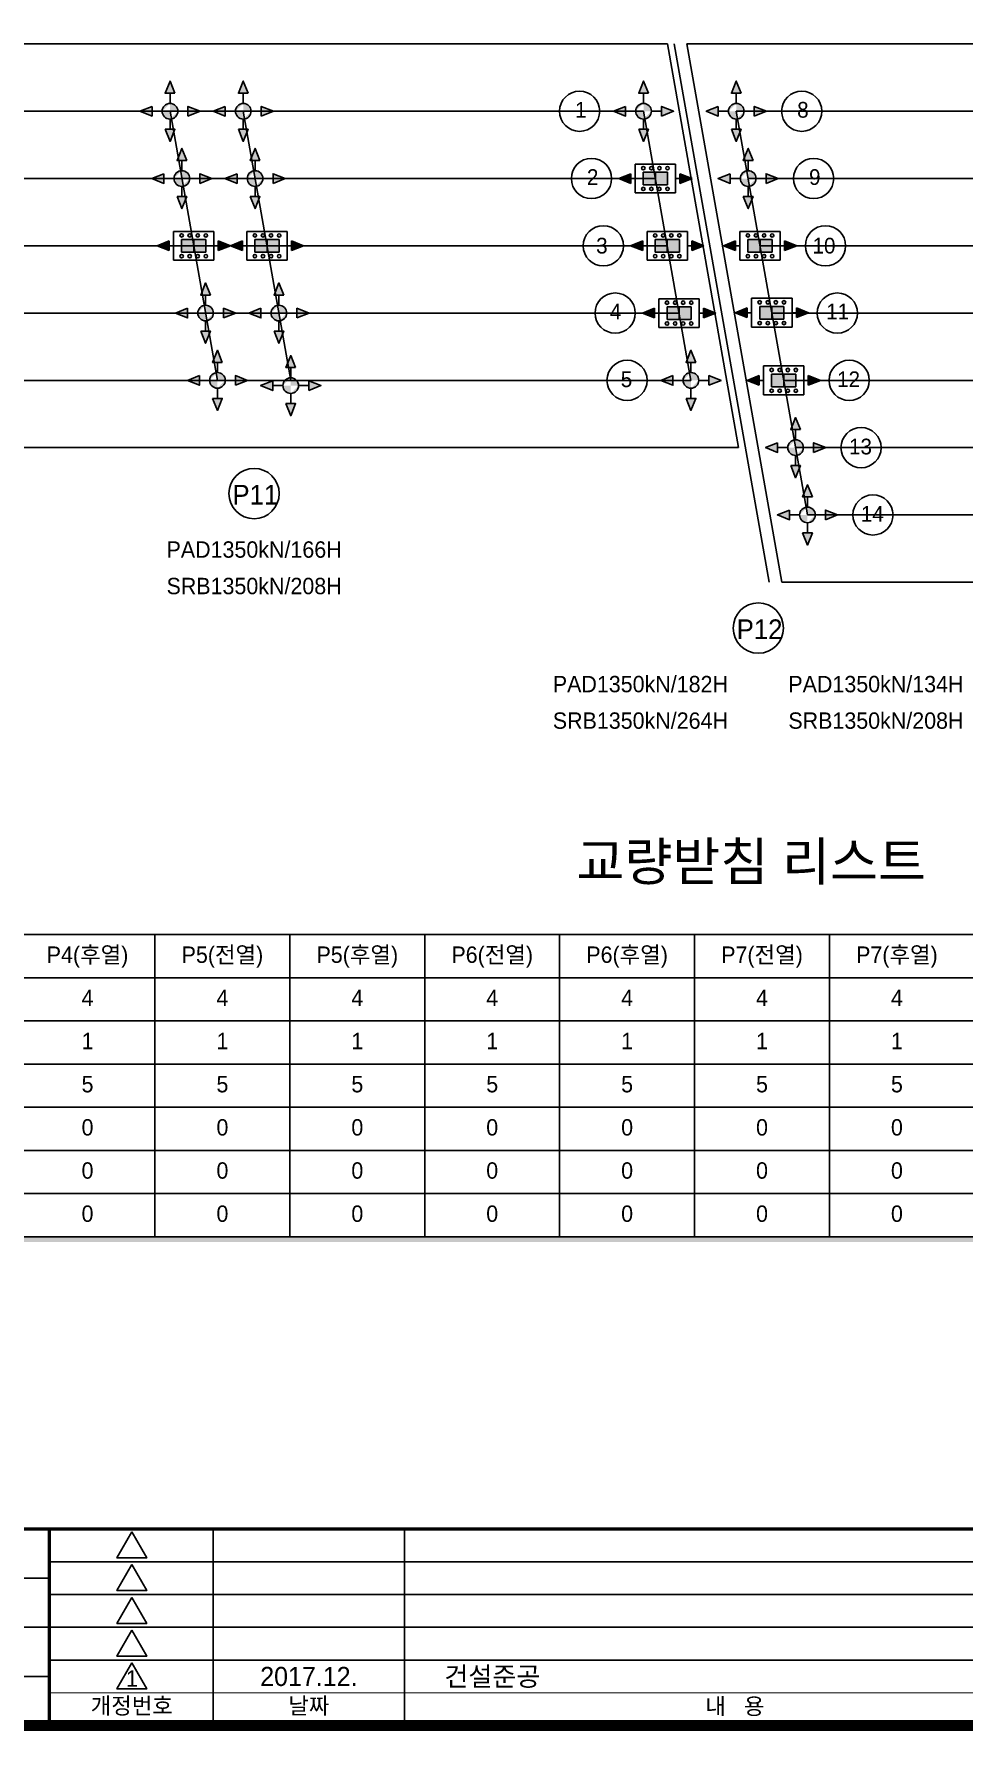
# Model space of a CAD drawing. Header units: feet. Extents: x 0 to 2523000, y 0 to 594000.
# Drawn here: x 1974160 to 2144281, y 19000 to 329765 of the extents above; entities that cross this region are included whole.
import ezdxf
from ezdxf.enums import TextEntityAlignment as Align

# ---------------------------------------------------------------- set-up
doc = ezdxf.new("R2010")
doc.units = ezdxf.units.FT
doc.header["$LTSCALE"] = 150
doc.header["$MEASUREMENT"] = 0
for name, color, linetype in [('CS-DIMS', 1, 'CONTINUOUS'), ('CS-MISC', 3, 'CONTINUOUS'), ('CS-TABL-LIN2', 1, 'CONTINUOUS'), ('CS-TEXT', 3, 'CONTINUOUS'), ('CX-BORD', 3, 'CONTINUOUS'), ('CX-BORD-LIN1', 4, 'CONTINUOUS'), ('CX-BORD-LIN2', 3, 'CONTINUOUS'), ('CX-BORD-TEX2', 7, 'CONTINUOUS'), ('CX-BORD-TEX3', 6, 'CONTINUOUS'), ('CZ-TEX1', 6, 'CONTINUOUS')]:
    doc.layers.add(name, color=color, linetype=linetype)
doc.styles.add('A_STANDARD', font='')
doc.styles.add('TB_TEXT', font='')
doc.styles.add('TB_WBTXT', font='')
doc.styles.add('TB_WMTXT', font='')
doc.styles.get('A_STANDARD').set_extended_font_data('Dotum')
doc.styles.get('TB_TEXT').set_extended_font_data('Dotum')
doc.styles.get('TB_WBTXT').set_extended_font_data('Dotum')
doc.styles.get('TB_WMTXT').set_extended_font_data('DotumChe')

# ---------------------------------------------------------------- blocks, each defined once
blk = doc.blocks.new('CXBLKA1-KHCA')
at = {"layer": 'CX-BORD-LIN1', "const_width": 2}
blk.add_lwpolyline([(796, 0), (0, 0), (0, 554), (796, 554)], close=True, dxfattribs=at)
at = {"layer": 'CX-BORD-LIN1'}
for points, const_width in [([(796, 36), (0, 36)], 0.6), ([(270, 0), (270, 36)], 0.6), ([(300, 0), (300, 36)], 0.3), ([(335, 0), (335, 36)], 0.3), ([(558, 6), (270, 6)], 0.2)]:
    blk.add_lwpolyline(points, dxfattribs=dict(at, const_width=const_width))
for points in [[(285.08, 35.47), (282.34, 30.71), (287.83, 30.71)], [(285.08, 29.47), (282.34, 24.71), (287.83, 24.71)], [(285.08, 23.47), (282.34, 18.71), (287.83, 18.71)], [(285.08, 17.47), (282.34, 12.71), (287.83, 12.71)], [(285.08, 11.47), (282.34, 6.71), (287.83, 6.71)]]:
    blk.add_lwpolyline(points, close=True, dxfattribs=at)
at = {"layer": 'CX-BORD-LIN2'}
blk.add_line((558, 30), (270, 30), dxfattribs=at)
at = {"layer": 'CX-BORD-LIN2', "const_width": 0.3}
for points in [[(270, 27), (130, 27)], [(270, 18), (130, 18)], [(270, 9), (130, 9)]]:
    blk.add_lwpolyline(points, dxfattribs=at)
at = {"layer": 'CX-BORD-LIN2'}
for points in [[(558, 24), (270, 24)], [(558, 18), (270, 18)], [(558, 12), (270, 12)]]:
    blk.add_lwpolyline(points, dxfattribs=at)
at = {"layer": 'CX-BORD-LIN1', "style": 'TB_TEXT'}
for tag, height, p in [('TR_RDAT5', 3.5, (317.5, 33)), ('TR_DGN5', 3.5, (451.12, 33)), ('TR_CHK5', 3.5, (491.12, 33)), ('TR_APP5', 3.5, (531.12, 33)), ('TR_RNUM5', 3, (285.11, 32.64)), ('TR_RNUM4', 3, (285.11, 26.64)), ('TR_RDAT4', 3.5, (317.5, 27)), ('TR_DGN4', 3.5, (451.12, 27)), ('TR_CHK4', 3.5, (491.12, 27)), ('TR_APP4', 3.5, (531.12, 27)), ('TR_RNUM3', 3, (285.11, 20.64)), ('TR_RDAT3', 3.5, (317.5, 21)), ('TR_DGN3', 3.5, (451.12, 21)), ('TR_CHK3', 3.5, (491.12, 21)), ('TR_APP3', 3.5, (531.12, 21)), ('TR_RNUM2', 3, (285.11, 14.64)), ('TR_RDAT2', 3.5, (317.5, 15)), ('TR_DGN2', 3.5, (451.12, 15)), ('TR_CHK2', 3.5, (491.12, 15)), ('TR_APP2', 3.5, (531.12, 15)), ('TR_RNUM1', 3, (285.11, 8.64)), ('TR_RDAT1', 3.5, (317.5, 9)), ('TR_DGN1', 3.5, (451.12, 9)), ('TR_CHK1', 3.5, (491.12, 9)), ('TR_APP1', 3.5, (531.12, 9))]:
    blk.add_attdef(tag, text='', height=height, dxfattribs=at).set_placement(p, align=Align.MIDDLE_CENTER)
for tag, p in [('TR_RCON5', (342.3, 33)), ('TR_RCON4', (342.3, 27)), ('TR_RCON3', (342.3, 21)), ('TR_RCON2', (342.3, 15)), ('TR_RCON1', (342.3, 9))]:
    blk.add_attdef(tag, text='', height=3.5, dxfattribs=at).set_placement(p, align=Align.MIDDLE_LEFT)
at = {"layer": 'CX-BORD-LIN2', "style": 'TB_TEXT'}
blk.add_attdef('TD_VERSION', text='', height=3, rotation=90, dxfattribs=at).set_placement((800.5, 48.01), align=Align.MIDDLE_CENTER)
at = {"layer": 'CX-BORD-TEX2', "style": 'TB_WMTXT'}
for tag, height, p in [('TB_CNAME', 5, (15.34, 531.83)), ('TB_CSCOP', 4, (16.63, 523.83))]:
    blk.add_attdef(tag, text='', height=height, dxfattribs=at).set_placement(p, align=Align.BOTTOM_LEFT)
at = {"layer": 'CX-BORD-TEX2', "style": 'TB_WBTXT'}
for tag, height, p in [('TB_MTITIL', 10, (398, 533.33)), ('TB_STITL', 7, (398, 518.33))]:
    blk.add_attdef(tag, text='', height=height, dxfattribs=at).set_placement(p, align=Align.MIDDLE_CENTER)
at = {"layer": 'CX-BORD-TEX3', "style": 'TB_TEXT'}
for s, p in [('개정번호', (285.08, 3.66)), ('날짜', (317.5, 3.66)), ('내   용', (395.5, 3.58))]:
    blk.add_text(s, height=3, dxfattribs=at).set_placement(p, align=Align.MIDDLE)
for tag, height, p in [('TD_LNDST', 4.5, (215, 31.5)), ('TD_DSECT', 4.5, (605.5, 31.5)), ('TD_DDIST', 4.5, (654.5, 31.5)), ('TD_DNAME_TOP', 4.5, (755, 27.96)), ('TD_DCOMP', 4.5, (215, 22.59)), ('TD_CSECT', 4.5, (605.5, 22.5)), ('TD_CDIST', 4.5, (654.5, 22.5)), ('TD_DNAME_MAIN', 4.5, (755, 21.47)), ('TD_CCOMP', 4.5, (215, 13.59)), ('TD_HSCAL', 4.5, (620.88, 13.75)), ('TD_VSCAL', 4.5, (656.86, 13.75)), ('TD_DNAME_BOT', 3, (755, 15.25)), ('TD_CNAME', 5, (65, 7.6)), ('TD_FIELD', 4.5, (180, 5.13)), ('TD_CSTEP', 4.5, (250.74, 5.13)), ('TD_DWGCODE', 4.5, (637, 4.79)), ('TD_DWGNO', 4.5, (755, 5))]:
    blk.add_attdef(tag, text='', height=height, dxfattribs=at).set_placement(p, align=Align.MIDDLE_CENTER)

msp = doc.modelspace()

# ---------------------------------------------------------------- hatches: boundary and pattern name
at = {"layer": 'CS-DIMS'}
for points in [[(2083460, 304179), (2081239, 303290), (2083460, 302402), (2083460, 303290)], [(2092436, 304179), (2094658, 303290), (2092436, 302402), (2092436, 303290)], [(1998929, 291859), (1996707, 290970), (1998929, 290082), (1998929, 290970)], [(2007905, 291859), (2010126, 290970), (2007905, 290082), (2007905, 290970)], [(2012348, 291859), (2010126, 290970), (2012348, 290082), (2012348, 290970)], [(2021324, 291859), (2023545, 290970), (2021324, 290082), (2021324, 290970)], [(2085633, 291859), (2083411, 290970), (2085633, 290082), (2085633, 290970)], [(2094609, 291859), (2096830, 290970), (2094609, 290082), (2094609, 290970)], [(2102621, 291859), (2100399, 290970), (2102621, 290082), (2102621, 290970)], [(2111597, 291859), (2113818, 290970), (2111597, 290082), (2111597, 290970)], [(2087805, 279539), (2085584, 278650), (2087805, 277762), (2087805, 278650)], [(2096781, 279539), (2099003, 278650), (2096781, 277762), (2096781, 278650)], [(2104780, 279611), (2102559, 278722), (2104780, 277834), (2104780, 278722)], [(2113756, 279611), (2115978, 278722), (2113756, 277834), (2113756, 278722)], [(2106965, 267219), (2104744, 266330), (2106965, 265442), (2106965, 266330)], [(2115941, 267219), (2118163, 266330), (2115941, 265442), (2115941, 266330)]]:
    msp.add_hatch(color=0, dxfattribs=at).paths.add_polyline_path(points)
at = {"layer": 'CS-MISC'}
h = msp.add_hatch(color=7, dxfattribs=at)
edge = h.paths.add_edge_path(flags=17)
edge.add_arc((1999072, 315610), 1435, 0, 360)
h.paths.add_polyline_path([(1998183, 312316), (1999961, 312316), (1999072, 310095)])
h.paths.add_polyline_path([(2002366, 314722), (2002366, 316499), (2004588, 315610)])
h.paths.add_polyline_path([(1995778, 316499), (1995778, 314722), (1993556, 315610)])
h.paths.add_polyline_path([(1999961, 318905), (1998183, 318905), (1999072, 321126)])
edge = h.paths.add_edge_path()
edge.add_line((2000507, 315610), (2002366, 315610))
edge.add_line((1995778, 315610), (1997637, 315610))
edge.add_line((1999072, 317045), (1999072, 318905))
edge.add_line((1999072, 312316), (1999072, 314176))
h = msp.add_hatch(color=7, dxfattribs=at)
edge = h.paths.add_edge_path(flags=17)
edge.add_arc((2012491, 315610), 1435, 0, 360)
h.paths.add_polyline_path([(2011602, 312316), (2013380, 312316), (2012491, 310095)])
h.paths.add_polyline_path([(2015785, 314722), (2015785, 316499), (2018007, 315610)])
h.paths.add_polyline_path([(2009197, 316499), (2009197, 314722), (2006975, 315610)])
h.paths.add_polyline_path([(2013380, 318905), (2011602, 318905), (2012491, 321126)])
edge = h.paths.add_edge_path()
edge.add_line((2013926, 315610), (2015785, 315610))
edge.add_line((2009197, 315610), (2011056, 315610))
edge.add_line((2012491, 317045), (2012491, 318905))
edge.add_line((2012491, 312316), (2012491, 314176))
h = msp.add_hatch(color=7, dxfattribs=at)
edge = h.paths.add_edge_path(flags=17)
edge.add_arc((2085776, 315610), 1435, 0, 360)
h.paths.add_polyline_path([(2084887, 312316), (2086665, 312316), (2085776, 310095)])
h.paths.add_polyline_path([(2089070, 314722), (2089070, 316499), (2091292, 315610)])
h.paths.add_polyline_path([(2082482, 316499), (2082482, 314722), (2080260, 315610)])
h.paths.add_polyline_path([(2086665, 318905), (2084887, 318905), (2085776, 321126)])
edge = h.paths.add_edge_path()
edge.add_line((2087211, 315610), (2089070, 315610))
edge.add_line((2082482, 315610), (2084341, 315610))
edge.add_line((2085776, 317045), (2085776, 318905))
edge.add_line((2085776, 312316), (2085776, 314176))
h = msp.add_hatch(color=7, dxfattribs=at)
edge = h.paths.add_edge_path(flags=17)
edge.add_arc((2102764, 315610), 1435, 0, 360)
h.paths.add_polyline_path([(2101875, 312316), (2103652, 312316), (2102764, 310095)])
h.paths.add_polyline_path([(2106058, 314722), (2106058, 316499), (2108279, 315610)])
h.paths.add_polyline_path([(2099470, 316499), (2099470, 314722), (2097248, 315610)])
h.paths.add_polyline_path([(2103652, 318905), (2101875, 318905), (2102764, 321126)])
edge = h.paths.add_edge_path()
edge.add_line((2104199, 315610), (2106058, 315610))
edge.add_line((2099470, 315610), (2101329, 315610))
edge.add_line((2102764, 317045), (2102764, 318905))
edge.add_line((2102764, 312316), (2102764, 314176))
h = msp.add_hatch(color=7, dxfattribs=at)
edge = h.paths.add_edge_path(flags=17)
edge.add_arc((2001244, 303290), 1435, 0, 360)
h.paths.add_polyline_path([(2000356, 299996), (2002133, 299996), (2001244, 297775)])
h.paths.add_polyline_path([(2004538, 302402), (2004538, 304179), (2006760, 303290)])
h.paths.add_polyline_path([(1997950, 304179), (1997950, 302402), (1995729, 303290)])
h.paths.add_polyline_path([(2002133, 306585), (2000356, 306585), (2001244, 308806)])
edge = h.paths.add_edge_path()
edge.add_line((2002679, 303290), (2004538, 303290))
edge.add_line((1997950, 303290), (1999810, 303290))
edge.add_line((2001244, 304725), (2001244, 306585))
edge.add_line((2001244, 299996), (2001244, 301856))
h = msp.add_hatch(color=7, dxfattribs=at)
edge = h.paths.add_edge_path(flags=17)
edge.add_arc((2014655, 303290), 1435, 0, 360)
h.paths.add_polyline_path([(2013766, 299996), (2015543, 299996), (2014655, 297775)])
h.paths.add_polyline_path([(2017949, 302402), (2017949, 304179), (2020170, 303290)])
h.paths.add_polyline_path([(2011361, 304179), (2011361, 302402), (2009139, 303290)])
h.paths.add_polyline_path([(2015543, 306585), (2013766, 306585), (2014655, 308806)])
edge = h.paths.add_edge_path()
edge.add_line((2016089, 303290), (2017949, 303290))
edge.add_line((2011361, 303290), (2013220, 303290))
edge.add_line((2014655, 304725), (2014655, 306585))
edge.add_line((2014655, 299996), (2014655, 301856))
h = msp.add_hatch(color=7, dxfattribs=at)
edge = h.paths.add_edge_path(flags=17)
edge.add_arc((2104936, 303290), 1435, 0, 360)
h.paths.add_polyline_path([(2104048, 299996), (2105825, 299996), (2104936, 297775)])
h.paths.add_polyline_path([(2108230, 302402), (2108230, 304179), (2110452, 303290)])
h.paths.add_polyline_path([(2101642, 304179), (2101642, 302402), (2099421, 303290)])
h.paths.add_polyline_path([(2105825, 306585), (2104048, 306585), (2104936, 308806)])
edge = h.paths.add_edge_path()
edge.add_line((2106371, 303290), (2108230, 303290))
edge.add_line((2101642, 303290), (2103501, 303290))
edge.add_line((2104936, 304725), (2104936, 306585))
edge.add_line((2104936, 299996), (2104936, 301856))
h = msp.add_hatch(color=7, dxfattribs=at)
h.paths.add_polyline_path([(2086048, 305191, 1), (2085414, 305191, 1)])
h.paths.add_polyline_path([(2087526, 305191, 1), (2086892, 305191, 1)])
h.paths.add_polyline_path([(2089004, 305191, 1), (2088371, 305191, 1)])
h.paths.add_polyline_path([(2089849, 305191, 1), (2090483, 305191, 1)])
h.paths.add_polyline_path([(2086048, 301390, 1), (2085414, 301390, 1)])
h.paths.add_polyline_path([(2087526, 301390, 1), (2086892, 301390, 1)])
h.paths.add_polyline_path([(2089004, 301390, 1), (2088371, 301390, 1)])
h.paths.add_polyline_path([(2090483, 301390, 1), (2089849, 301390, 1)])
h.paths.add_polyline_path([(2090166, 302129), (2090166, 304452), (2085731, 304452), (2085731, 302129)])
h = msp.add_hatch(color=7, dxfattribs=at)
h.paths.add_polyline_path([(2001516, 292871, 1), (2000882, 292871, 1)])
h.paths.add_polyline_path([(2002994, 292871, 1), (2002361, 292871, 1)])
h.paths.add_polyline_path([(2004473, 292871, 1), (2003839, 292871, 1)])
h.paths.add_polyline_path([(2005317, 292871, 1), (2005951, 292871, 1)])
h.paths.add_polyline_path([(2001516, 289070, 1), (2000882, 289070, 1)])
h.paths.add_polyline_path([(2002994, 289070, 1), (2002361, 289070, 1)])
h.paths.add_polyline_path([(2004473, 289070, 1), (2003839, 289070, 1)])
h.paths.add_polyline_path([(2005951, 289070, 1), (2005317, 289070, 1)])
h.paths.add_polyline_path([(2005634, 289809), (2005634, 292132), (2001199, 292132), (2001199, 289809)])
h = msp.add_hatch(color=7, dxfattribs=at)
h.paths.add_polyline_path([(2014935, 292871, 1), (2014301, 292871, 1)])
h.paths.add_polyline_path([(2016413, 292871, 1), (2015780, 292871, 1)])
h.paths.add_polyline_path([(2017892, 292871, 1), (2017258, 292871, 1)])
h.paths.add_polyline_path([(2018736, 292871, 1), (2019370, 292871, 1)])
h.paths.add_polyline_path([(2014935, 289070, 1), (2014301, 289070, 1)])
h.paths.add_polyline_path([(2016413, 289070, 1), (2015780, 289070, 1)])
h.paths.add_polyline_path([(2017892, 289070, 1), (2017258, 289070, 1)])
h.paths.add_polyline_path([(2019370, 289070, 1), (2018736, 289070, 1)])
h.paths.add_polyline_path([(2019053, 289809), (2019053, 292132), (2014618, 292132), (2014618, 289809)])
h = msp.add_hatch(color=7, dxfattribs=at)
h.paths.add_polyline_path([(2088220, 292871, 1), (2087586, 292871, 1)])
h.paths.add_polyline_path([(2089698, 292871, 1), (2089065, 292871, 1)])
h.paths.add_polyline_path([(2091177, 292871, 1), (2090543, 292871, 1)])
h.paths.add_polyline_path([(2092021, 292871, 1), (2092655, 292871, 1)])
h.paths.add_polyline_path([(2088220, 289070, 1), (2087586, 289070, 1)])
h.paths.add_polyline_path([(2089698, 289070, 1), (2089065, 289070, 1)])
h.paths.add_polyline_path([(2091177, 289070, 1), (2090543, 289070, 1)])
h.paths.add_polyline_path([(2092655, 289070, 1), (2092021, 289070, 1)])
h.paths.add_polyline_path([(2092338, 289809), (2092338, 292132), (2087903, 292132), (2087903, 289809)])
h = msp.add_hatch(color=7, dxfattribs=at)
h.paths.add_polyline_path([(2105208, 292871, 1), (2104574, 292871, 1)])
h.paths.add_polyline_path([(2106686, 292871, 1), (2106053, 292871, 1)])
h.paths.add_polyline_path([(2108165, 292871, 1), (2107531, 292871, 1)])
h.paths.add_polyline_path([(2109009, 292871, 1), (2109643, 292871, 1)])
h.paths.add_polyline_path([(2105208, 289070, 1), (2104574, 289070, 1)])
h.paths.add_polyline_path([(2106686, 289070, 1), (2106053, 289070, 1)])
h.paths.add_polyline_path([(2108165, 289070, 1), (2107531, 289070, 1)])
h.paths.add_polyline_path([(2109643, 289070, 1), (2109009, 289070, 1)])
h.paths.add_polyline_path([(2109326, 289809), (2109326, 292132), (2104891, 292132), (2104891, 289809)])
h = msp.add_hatch(color=7, dxfattribs=at)
edge = h.paths.add_edge_path(flags=17)
edge.add_arc((2005589, 278650), 1435, 0, 360)
h.paths.add_polyline_path([(2004700, 275356), (2006478, 275356), (2005589, 273135)])
h.paths.add_polyline_path([(2008883, 277762), (2008883, 279539), (2011105, 278650)])
h.paths.add_polyline_path([(2002295, 279539), (2002295, 277762), (2000073, 278650)])
h.paths.add_polyline_path([(2006478, 281945), (2004700, 281945), (2005589, 284166)])
edge = h.paths.add_edge_path()
edge.add_line((2007024, 278650), (2008883, 278650))
edge.add_line((2002295, 278650), (2004154, 278650))
edge.add_line((2005589, 280085), (2005589, 281945))
edge.add_line((2005589, 275356), (2005589, 277216))
h = msp.add_hatch(color=7, dxfattribs=at)
edge = h.paths.add_edge_path(flags=17)
edge.add_arc((2019008, 278650), 1435, 0, 360)
h.paths.add_polyline_path([(2018119, 275356), (2019897, 275356), (2019008, 273135)])
h.paths.add_polyline_path([(2022302, 277762), (2022302, 279539), (2024524, 278650)])
h.paths.add_polyline_path([(2015714, 279539), (2015714, 277762), (2013492, 278650)])
h.paths.add_polyline_path([(2019897, 281945), (2018119, 281945), (2019008, 284166)])
edge = h.paths.add_edge_path()
edge.add_line((2020443, 278650), (2022302, 278650))
edge.add_line((2015714, 278650), (2017573, 278650))
edge.add_line((2019008, 280085), (2019008, 281945))
edge.add_line((2019008, 275356), (2019008, 277216))
h = msp.add_hatch(color=7, dxfattribs=at)
h.paths.add_polyline_path([(2090392, 280551, 1), (2089759, 280551, 1)])
h.paths.add_polyline_path([(2091871, 280551, 1), (2091237, 280551, 1)])
h.paths.add_polyline_path([(2093349, 280551, 1), (2092715, 280551, 1)])
h.paths.add_polyline_path([(2094194, 280551, 1), (2094827, 280551, 1)])
h.paths.add_polyline_path([(2090392, 276750, 1), (2089759, 276750, 1)])
h.paths.add_polyline_path([(2091871, 276750, 1), (2091237, 276750, 1)])
h.paths.add_polyline_path([(2093349, 276750, 1), (2092715, 276750, 1)])
h.paths.add_polyline_path([(2094827, 276750, 1), (2094194, 276750, 1)])
h.paths.add_polyline_path([(2094511, 277489), (2094511, 279812), (2090075, 279812), (2090075, 277489)])
h = msp.add_hatch(color=7, dxfattribs=at)
h.paths.add_polyline_path([(2107367, 280623, 1), (2106734, 280623, 1)])
h.paths.add_polyline_path([(2108846, 280623, 1), (2108212, 280623, 1)])
h.paths.add_polyline_path([(2110324, 280623, 1), (2109691, 280623, 1)])
h.paths.add_polyline_path([(2111169, 280623, 1), (2111803, 280623, 1)])
h.paths.add_polyline_path([(2107367, 276822, 1), (2106734, 276822, 1)])
h.paths.add_polyline_path([(2108846, 276822, 1), (2108212, 276822, 1)])
h.paths.add_polyline_path([(2110324, 276822, 1), (2109691, 276822, 1)])
h.paths.add_polyline_path([(2111803, 276822, 1), (2111169, 276822, 1)])
h.paths.add_polyline_path([(2111486, 277561), (2111486, 279884), (2107051, 279884), (2107051, 277561)])
h = msp.add_hatch(color=7, dxfattribs=at)
edge = h.paths.add_edge_path(flags=17)
edge.add_arc((2007761, 266330), 1435, 0, 360)
h.paths.add_polyline_path([(2006873, 263036), (2008650, 263036), (2007761, 260815)])
h.paths.add_polyline_path([(2011056, 265442), (2011056, 267219), (2013277, 266330)])
h.paths.add_polyline_path([(2004467, 267219), (2004467, 265442), (2002246, 266330)])
h.paths.add_polyline_path([(2008650, 269625), (2006873, 269625), (2007761, 271846)])
edge = h.paths.add_edge_path()
edge.add_line((2009196, 266330), (2011056, 266330))
edge.add_line((2004467, 266330), (2006327, 266330))
edge.add_line((2007761, 267765), (2007761, 269625))
edge.add_line((2007761, 263036), (2007761, 264896))
h = msp.add_hatch(color=7, dxfattribs=at)
edge = h.paths.add_edge_path(flags=17)
edge.add_arc((2021180, 265362), 1435, 0, 360)
h.paths.add_polyline_path([(2020292, 262068), (2022069, 262068), (2021180, 259846)])
h.paths.add_polyline_path([(2024474, 264473), (2024474, 266251), (2026696, 265362)])
h.paths.add_polyline_path([(2017886, 266251), (2017886, 264473), (2015665, 265362)])
h.paths.add_polyline_path([(2022069, 268656), (2020292, 268656), (2021180, 270878)])
edge = h.paths.add_edge_path()
edge.add_line((2022615, 265362), (2024474, 265362))
edge.add_line((2017886, 265362), (2019746, 265362))
edge.add_line((2021180, 266797), (2021180, 268656))
edge.add_line((2021180, 262068), (2021180, 263927))
h = msp.add_hatch(color=7, dxfattribs=at)
edge = h.paths.add_edge_path(flags=17)
edge.add_arc((2094465, 266330), 1435, 0, 360)
h.paths.add_polyline_path([(2093577, 263036), (2095354, 263036), (2094465, 260815)])
h.paths.add_polyline_path([(2097760, 265442), (2097760, 267219), (2099981, 266330)])
h.paths.add_polyline_path([(2091171, 267219), (2091171, 265442), (2088950, 266330)])
h.paths.add_polyline_path([(2095354, 269625), (2093577, 269625), (2094465, 271846)])
edge = h.paths.add_edge_path()
edge.add_line((2095900, 266330), (2097760, 266330))
edge.add_line((2091171, 266330), (2093031, 266330))
edge.add_line((2094465, 267765), (2094465, 269625))
edge.add_line((2094465, 263036), (2094465, 264896))
h = msp.add_hatch(color=7, dxfattribs=at)
h.paths.add_polyline_path([(2109552, 268231, 1), (2108919, 268231, 1)])
h.paths.add_polyline_path([(2111031, 268231, 1), (2110397, 268231, 1)])
h.paths.add_polyline_path([(2112509, 268231, 1), (2111876, 268231, 1)])
h.paths.add_polyline_path([(2113354, 268231, 1), (2113988, 268231, 1)])
h.paths.add_polyline_path([(2109552, 264430, 1), (2108919, 264430, 1)])
h.paths.add_polyline_path([(2111031, 264430, 1), (2110397, 264430, 1)])
h.paths.add_polyline_path([(2112509, 264430, 1), (2111876, 264430, 1)])
h.paths.add_polyline_path([(2113988, 264430, 1), (2113354, 264430, 1)])
h.paths.add_polyline_path([(2113671, 265169), (2113671, 267492), (2109236, 267492), (2109236, 265169)])
h = msp.add_hatch(color=7, dxfattribs=at)
edge = h.paths.add_edge_path(flags=17)
edge.add_arc((2113626, 254010), 1435, 0, 360)
h.paths.add_polyline_path([(2112737, 250716), (2114514, 250716), (2113626, 248495)])
h.paths.add_polyline_path([(2116920, 253122), (2116920, 254899), (2119141, 254010)])
h.paths.add_polyline_path([(2110331, 254899), (2110331, 253122), (2108110, 254010)])
h.paths.add_polyline_path([(2114514, 257305), (2112737, 257305), (2113626, 259526)])
edge = h.paths.add_edge_path()
edge.add_line((2115060, 254010), (2116920, 254010))
edge.add_line((2110331, 254010), (2112191, 254010))
edge.add_line((2113626, 255445), (2113626, 257305))
edge.add_line((2113626, 250716), (2113626, 252576))
h = msp.add_hatch(color=7, dxfattribs=at)
edge = h.paths.add_edge_path(flags=17)
edge.add_arc((2115798, 241690), 1435, 0, 360)
h.paths.add_polyline_path([(2114909, 238396), (2116687, 238396), (2115798, 236175)])
h.paths.add_polyline_path([(2119092, 240802), (2119092, 242579), (2121314, 241690)])
h.paths.add_polyline_path([(2112504, 242579), (2112504, 240802), (2110282, 241690)])
h.paths.add_polyline_path([(2116687, 244985), (2114909, 244985), (2115798, 247206)])
edge = h.paths.add_edge_path()
edge.add_line((2117233, 241690), (2119092, 241690))
edge.add_line((2112504, 241690), (2114363, 241690))
edge.add_line((2115798, 243125), (2115798, 244985))
edge.add_line((2115798, 238396), (2115798, 240256))

# ---------------------------------------------------------------- linework, layer by layer
at = {"layer": 'CS-DIMS', "color": 1}
msp.add_line((2091380, 327930), (2108758, 229370), dxfattribs=at)
at = {"layer": 'CS-DIMS', "ltscale": 0.5}
for p, q in [((1746379, 315610), (2085776, 315610)), ((1999072, 315610), (2007761, 266330)), ((2012491, 315610), (2021180, 266330)), ((2085776, 315610), (2094465, 266330)), ((2102764, 315610), (2266754, 315610)), ((2102764, 315610), (2115798, 241690)), ((1748551, 303290), (2087948, 303290)), ((2104936, 303290), (2268926, 303290)), ((1750724, 290970), (2090121, 290970)), ((2107109, 290970), (2271099, 290970)), ((1752896, 278650), (2092293, 278650)), ((2109281, 278650), (2273271, 278650)), ((1755068, 266330), (2094465, 266330)), ((2111453, 266330), (2275444, 266330)), ((2113626, 254010), (2277616, 254010)), ((2115798, 241690), (2279787, 241690))]:
    msp.add_line(p, q, dxfattribs=at)
at = {"layer": 'CS-DIMS', "color": 0}
for p, q in [((2083460, 304179), (2081239, 303290)), ((2081239, 303290), (2083460, 302402)), ((2083460, 303290), (2083460, 304179)), ((2083460, 303290), (2084252, 303290)), ((2083460, 302402), (2083460, 303290)), ((2091644, 303290), (2092436, 303290)), ((2092436, 303290), (2092436, 304179)), ((2092436, 304179), (2094658, 303290)), ((2094658, 303290), (2092436, 302402)), ((2092436, 302402), (2092436, 303290)), ((1998929, 291859), (1996707, 290970)), ((1996707, 290970), (1998929, 290082)), ((1998929, 290970), (1998929, 291859)), ((1998929, 290970), (1999721, 290970)), ((1998929, 290082), (1998929, 290970)), ((2007113, 290970), (2007905, 290970)), ((2007905, 290970), (2007905, 291859)), ((2007905, 291859), (2010126, 290970)), ((2010126, 290970), (2007905, 290082)), ((2007905, 290082), (2007905, 290970)), ((2012348, 291859), (2010126, 290970)), ((2010126, 290970), (2012348, 290082)), ((2012348, 290970), (2012348, 291859)), ((2012348, 290970), (2013140, 290970)), ((2012348, 290082), (2012348, 290970)), ((2020532, 290970), (2021324, 290970)), ((2021324, 290970), (2021324, 291859)), ((2021324, 291859), (2023545, 290970)), ((2023545, 290970), (2021324, 290082)), ((2021324, 290082), (2021324, 290970)), ((2085633, 291859), (2083411, 290970)), ((2083411, 290970), (2085633, 290082)), ((2085633, 290970), (2085633, 291859)), ((2085633, 290970), (2086425, 290970)), ((2085633, 290082), (2085633, 290970)), ((2093817, 290970), (2094609, 290970)), ((2094609, 290970), (2094609, 291859)), ((2094609, 291859), (2096830, 290970)), ((2096830, 290970), (2094609, 290082)), ((2094609, 290082), (2094609, 290970)), ((2102621, 291859), (2100399, 290970)), ((2100399, 290970), (2102621, 290082)), ((2102621, 290970), (2102621, 291859)), ((2102621, 290970), (2103413, 290970)), ((2102621, 290082), (2102621, 290970)), ((2110805, 290970), (2111597, 290970)), ((2111597, 290970), (2111597, 291859)), ((2111597, 291859), (2113818, 290970)), ((2113818, 290970), (2111597, 290082)), ((2111597, 290082), (2111597, 290970)), ((2087805, 279539), (2085584, 278650)), ((2085584, 278650), (2087805, 277762)), ((2087805, 278650), (2087805, 279539)), ((2087805, 278650), (2088597, 278650)), ((2087805, 277762), (2087805, 278650)), ((2095989, 278650), (2096781, 278650)), ((2096781, 278650), (2096781, 279539)), ((2096781, 279539), (2099003, 278650)), ((2099003, 278650), (2096781, 277762)), ((2096781, 277762), (2096781, 278650)), ((2104780, 279611), (2102559, 278722)), ((2102559, 278722), (2104780, 277834)), ((2104780, 278722), (2104780, 279611)), ((2104780, 278722), (2105572, 278722)), ((2104780, 277834), (2104780, 278722)), ((2112964, 278722), (2113756, 278722)), ((2113756, 278722), (2113756, 279611)), ((2113756, 279611), (2115978, 278722)), ((2115978, 278722), (2113756, 277834)), ((2113756, 277834), (2113756, 278722)), ((2106965, 267219), (2104744, 266330)), ((2104744, 266330), (2106965, 265442)), ((2106965, 266330), (2106965, 267219)), ((2106965, 266330), (2107757, 266330)), ((2106965, 265442), (2106965, 266330)), ((2115149, 266330), (2115941, 266330)), ((2115941, 266330), (2115941, 267219)), ((2115941, 267219), (2118163, 266330)), ((2118163, 266330), (2115941, 265442)), ((2115941, 265442), (2115941, 266330))]:
    msp.add_line(p, q, dxfattribs=at)
at = {"layer": 'CS-DIMS', "color": 7}
for centre in [(2074072, 315610), (2114744, 315610), (2076244, 303290), (2116916, 303290), (2078416, 290970), (2119089, 290970), (2080589, 278650), (2121261, 278650), (2082761, 266330), (2123433, 266330), (2125606, 254010), (2127778, 241690)]:
    msp.add_circle(centre, 3685, dxfattribs=at)
at = {"layer": 'CS-MISC', "color": 7}
for p, q in [((1735325, 327930), (2090141, 327930)), ((2090141, 327930), (2103175, 254010)), ((2093714, 327930), (2271843, 327930)), ((2093714, 327930), (2111093, 229370)), ((2084252, 305930), (2091644, 305930)), ((2084252, 300650), (2084252, 305930)), ((2091644, 305930), (2091644, 300650)), ((2085731, 304452), (2090166, 304452)), ((2085731, 302129), (2085731, 304452)), ((2090166, 302129), (2085731, 302129)), ((2087948, 304452), (2087948, 302129)), ((2090166, 304452), (2090166, 302129)), ((2091644, 300650), (2084252, 300650)), ((1999721, 293610), (2007113, 293610)), ((1999721, 288330), (1999721, 293610)), ((2001199, 292132), (2005634, 292132)), ((2001199, 289809), (2001199, 292132)), ((2003417, 292132), (2003417, 289809)), ((2005634, 292132), (2005634, 289809)), ((2007113, 293610), (2007113, 288330)), ((2013140, 293610), (2020532, 293610)), ((2013140, 288330), (2013140, 293610)), ((2014618, 292132), (2019053, 292132)), ((2014618, 289809), (2014618, 292132)), ((2016836, 292132), (2016836, 289809)), ((2019053, 292132), (2019053, 289809)), ((2020532, 293610), (2020532, 288330)), ((2086425, 293610), (2093817, 293610)), ((2086425, 288330), (2086425, 293610)), ((2087903, 292132), (2092338, 292132)), ((2087903, 289809), (2087903, 292132)), ((2090121, 292132), (2090121, 289809)), ((2092338, 292132), (2092338, 289809)), ((2093817, 293610), (2093817, 288330)), ((2103413, 293610), (2110805, 293610)), ((2103413, 288330), (2103413, 293610)), ((2104891, 292132), (2109326, 292132)), ((2104891, 289809), (2104891, 292132)), ((2107109, 292132), (2107109, 289809)), ((2109326, 292132), (2109326, 289809)), ((2110805, 293610), (2110805, 288330)), ((2005634, 289809), (2001199, 289809)), ((2019053, 289809), (2014618, 289809)), ((2092338, 289809), (2087903, 289809)), ((2109326, 289809), (2104891, 289809)), ((2007113, 288330), (1999721, 288330)), ((2020532, 288330), (2013140, 288330)), ((2093817, 288330), (2086425, 288330)), ((2110805, 288330), (2103413, 288330)), ((2088597, 281290), (2095989, 281290)), ((2088597, 276010), (2088597, 281290)), ((2090075, 279812), (2094511, 279812)), ((2090075, 277489), (2090075, 279812)), ((2092293, 279812), (2092293, 277489)), ((2094511, 279812), (2094511, 277489)), ((2095989, 281290), (2095989, 276010)), ((2105572, 281362), (2112964, 281362)), ((2105572, 276082), (2105572, 281362)), ((2107051, 279884), (2111486, 279884)), ((2107051, 277561), (2107051, 279884)), ((2109268, 279884), (2109268, 277561)), ((2111486, 279884), (2111486, 277561)), ((2112964, 281362), (2112964, 276082)), ((2094511, 277489), (2090075, 277489)), ((2111486, 277561), (2107051, 277561)), ((2095989, 276010), (2088597, 276010)), ((2112964, 276082), (2105572, 276082)), ((2107757, 268970), (2115149, 268970)), ((2107757, 263690), (2107757, 268970)), ((2109236, 267492), (2113671, 267492)), ((2109236, 265169), (2109236, 267492)), ((2111453, 267492), (2111453, 265169)), ((2113671, 267492), (2113671, 265169)), ((2115149, 268970), (2115149, 263690)), ((2113671, 265169), (2109236, 265169)), ((2115149, 263690), (2107757, 263690)), ((1748359, 254010), (2103175, 254010)), ((2111093, 229370), (2289222, 229370))]:
    msp.add_line(p, q, dxfattribs=at)
at = {"layer": 'CS-MISC', "color": 2}
for points in [[(1999961, 318905), (1998183, 318905), (1999072, 321126)], [(2013380, 318905), (2011602, 318905), (2012491, 321126)], [(2086665, 318905), (2084887, 318905), (2085776, 321126)], [(2103652, 318905), (2101875, 318905), (2102764, 321126)], [(2002366, 314722), (2002366, 316499), (2004588, 315610)], [(2015785, 314722), (2015785, 316499), (2018007, 315610)], [(2089070, 314722), (2089070, 316499), (2091292, 315610)], [(2106058, 314722), (2106058, 316499), (2108279, 315610)], [(2002133, 306585), (2000356, 306585), (2001244, 308806)], [(2015543, 306585), (2013766, 306585), (2014655, 308806)], [(2105825, 306585), (2104048, 306585), (2104936, 308806)], [(2004538, 302402), (2004538, 304179), (2006760, 303290)], [(2017949, 302402), (2017949, 304179), (2020170, 303290)], [(2108230, 302402), (2108230, 304179), (2110452, 303290)], [(2006478, 281945), (2004700, 281945), (2005589, 284166)], [(2019897, 281945), (2018119, 281945), (2019008, 284166)], [(2008883, 277762), (2008883, 279539), (2011105, 278650)], [(2022302, 277762), (2022302, 279539), (2024524, 278650)], [(2008650, 269625), (2006873, 269625), (2007761, 271846)], [(2022069, 268656), (2020292, 268656), (2021180, 270878)], [(2095354, 269625), (2093577, 269625), (2094465, 271846)], [(2011056, 265442), (2011056, 267219), (2013277, 266330)], [(2024474, 264473), (2024474, 266251), (2026696, 265362)], [(2097760, 265442), (2097760, 267219), (2099981, 266330)], [(2114514, 257305), (2112737, 257305), (2113626, 259526)], [(2116920, 253122), (2116920, 254899), (2119141, 254010)], [(2116687, 244985), (2114909, 244985), (2115798, 247206)], [(2119092, 240802), (2119092, 242579), (2121314, 241690)]]:
    msp.add_lwpolyline(points, close=True, dxfattribs=at)
at = {"layer": 'CS-MISC', "color": 7}
for points in [[(1999072, 317045), (1999072, 318905)], [(2012491, 317045), (2012491, 318905)], [(2085776, 317045), (2085776, 318905)], [(2102764, 317045), (2102764, 318905)], [(1995778, 315610), (1997637, 315610)], [(1999072, 312316), (1999072, 314176)], [(2000507, 315610), (2002366, 315610)], [(2009197, 315610), (2011056, 315610)], [(2012491, 312316), (2012491, 314176)], [(2013926, 315610), (2015785, 315610)], [(2082482, 315610), (2084341, 315610)], [(2085776, 312316), (2085776, 314176)], [(2087211, 315610), (2089070, 315610)], [(2099470, 315610), (2101329, 315610)], [(2102764, 312316), (2102764, 314176)], [(2104199, 315610), (2106058, 315610)], [(2001244, 304725), (2001244, 306585)], [(2014655, 304725), (2014655, 306585)], [(2104936, 304725), (2104936, 306585)], [(1997950, 303290), (1999810, 303290)], [(2001244, 299996), (2001244, 301856)], [(2002679, 303290), (2004538, 303290)], [(2011361, 303290), (2013220, 303290)], [(2014655, 299996), (2014655, 301856)], [(2016089, 303290), (2017949, 303290)], [(2101642, 303290), (2103501, 303290)], [(2104936, 299996), (2104936, 301856)], [(2106371, 303290), (2108230, 303290)], [(2005589, 280085), (2005589, 281945)], [(2019008, 280085), (2019008, 281945)], [(2002295, 278650), (2004154, 278650)], [(2005589, 275356), (2005589, 277216)], [(2007024, 278650), (2008883, 278650)], [(2015714, 278650), (2017573, 278650)], [(2019008, 275356), (2019008, 277216)], [(2020443, 278650), (2022302, 278650)], [(2007761, 267765), (2007761, 269625)], [(2021180, 266797), (2021180, 268656)], [(2094465, 267765), (2094465, 269625)], [(2004467, 266330), (2006327, 266330)], [(2007761, 263036), (2007761, 264896)], [(2009196, 266330), (2011056, 266330)], [(2017886, 265362), (2019746, 265362)], [(2022615, 265362), (2024474, 265362)], [(2091171, 266330), (2093031, 266330)], [(2094465, 263036), (2094465, 264896)], [(2095900, 266330), (2097760, 266330)], [(2021180, 262068), (2021180, 263927)], [(2113626, 255445), (2113626, 257305)], [(2110331, 254010), (2112191, 254010)], [(2113626, 250716), (2113626, 252576)], [(2115060, 254010), (2116920, 254010)], [(2115798, 243125), (2115798, 244985)], [(2112504, 241690), (2114363, 241690)], [(2115798, 238396), (2115798, 240256)], [(2117233, 241690), (2119092, 241690)]]:
    msp.add_lwpolyline(points, dxfattribs=at)
for points in [[(1995778, 316499), (1995778, 314722), (1993556, 315610)], [(2009197, 316499), (2009197, 314722), (2006975, 315610)], [(2082482, 316499), (2082482, 314722), (2080260, 315610)], [(2099470, 316499), (2099470, 314722), (2097248, 315610)], [(1998183, 312316), (1999961, 312316), (1999072, 310095)], [(2011602, 312316), (2013380, 312316), (2012491, 310095)], [(2084887, 312316), (2086665, 312316), (2085776, 310095)], [(2101875, 312316), (2103652, 312316), (2102764, 310095)], [(1997950, 304179), (1997950, 302402), (1995729, 303290)], [(2011361, 304179), (2011361, 302402), (2009139, 303290)], [(2101642, 304179), (2101642, 302402), (2099421, 303290)], [(2000356, 299996), (2002133, 299996), (2001244, 297775)], [(2013766, 299996), (2015543, 299996), (2014655, 297775)], [(2104048, 299996), (2105825, 299996), (2104936, 297775)], [(2002295, 279539), (2002295, 277762), (2000073, 278650)], [(2015714, 279539), (2015714, 277762), (2013492, 278650)], [(2004700, 275356), (2006478, 275356), (2005589, 273135)], [(2018119, 275356), (2019897, 275356), (2019008, 273135)], [(2004467, 267219), (2004467, 265442), (2002246, 266330)], [(2017886, 266251), (2017886, 264473), (2015665, 265362)], [(2091171, 267219), (2091171, 265442), (2088950, 266330)], [(2006873, 263036), (2008650, 263036), (2007761, 260815)], [(2020292, 262068), (2022069, 262068), (2021180, 259846)], [(2093577, 263036), (2095354, 263036), (2094465, 260815)], [(2110331, 254899), (2110331, 253122), (2108110, 254010)], [(2112737, 250716), (2114514, 250716), (2113626, 248495)], [(2112504, 242579), (2112504, 240802), (2110282, 241690)], [(2114909, 238396), (2116687, 238396), (2115798, 236175)]]:
    msp.add_lwpolyline(points, close=True, dxfattribs=at)
for centre, radius in [((1999072, 315610), 1435), ((2012491, 315610), 1435), ((2085776, 315610), 1435), ((2102764, 315610), 1435), ((2001244, 303290), 1435), ((2014655, 303290), 1435), ((2085731, 305191), 317), ((2087209, 305191), 317), ((2088688, 305191), 317), ((2090166, 305191), 317), ((2104936, 303290), 1435), ((2085731, 301390), 317), ((2087209, 301390), 317), ((2088688, 301390), 317), ((2090166, 301390), 317), ((2001199, 292871), 317), ((2002677, 292871), 317), ((2004156, 292871), 317), ((2005634, 292871), 317), ((2014618, 292871), 317), ((2016096, 292871), 317), ((2017575, 292871), 317), ((2019053, 292871), 317), ((2087903, 292871), 317), ((2089381, 292871), 317), ((2090860, 292871), 317), ((2092338, 292871), 317), ((2104891, 292871), 317), ((2106369, 292871), 317), ((2107848, 292871), 317), ((2109326, 292871), 317), ((2001199, 289070), 317), ((2002677, 289070), 317), ((2004156, 289070), 317), ((2005634, 289070), 317), ((2014618, 289070), 317), ((2016096, 289070), 317), ((2017575, 289070), 317), ((2019053, 289070), 317), ((2087903, 289070), 317), ((2089381, 289070), 317), ((2090860, 289070), 317), ((2092338, 289070), 317), ((2104891, 289070), 317), ((2106369, 289070), 317), ((2107848, 289070), 317), ((2109326, 289070), 317), ((2005589, 278650), 1435), ((2019008, 278650), 1435), ((2090075, 280551), 317), ((2091554, 280551), 317), ((2093032, 280551), 317), ((2094511, 280551), 317), ((2107051, 280623), 317), ((2108529, 280623), 317), ((2110007, 280623), 317), ((2111486, 280623), 317), ((2090075, 276750), 317), ((2091554, 276750), 317), ((2093032, 276750), 317), ((2094511, 276750), 317), ((2107051, 276822), 317), ((2108529, 276822), 317), ((2110007, 276822), 317), ((2111486, 276822), 317), ((2007761, 266330), 1435), ((2094465, 266330), 1435), ((2109236, 268231), 317), ((2110714, 268231), 317), ((2112192, 268231), 317), ((2113671, 268231), 317), ((2021180, 265362), 1435), ((2109236, 264430), 317), ((2110714, 264430), 317), ((2112192, 264430), 317), ((2113671, 264430), 317), ((2113626, 254010), 1435), ((2115798, 241690), 1435)]:
    msp.add_circle(centre, radius, dxfattribs=at)
at = {"layer": 'CS-TABL-LIN2'}
for p, q in [((1996320, 164852), (1996320, 156948)), ((2021020, 164852), (2021020, 156948)), ((2045720, 164852), (2045720, 156948)), ((2070420, 164852), (2070420, 156948)), ((2095120, 164852), (2095120, 156948)), ((2119820, 164852), (2119820, 156948)), ((1719680, 156948), (2490320, 156948)), ((1996320, 156948), (1996320, 109524)), ((2021020, 156948), (2021020, 109524)), ((2045720, 156948), (2045720, 109524)), ((2070420, 156948), (2070420, 109524)), ((2095120, 156948), (2095120, 109524)), ((2119820, 156948), (2119820, 109524)), ((1739440, 149044), (2490320, 149044)), ((1739440, 141140), (2490320, 141140)), ((1739440, 141140), (2490320, 141140)), ((1719680, 133236), (2490320, 133236)), ((1739440, 125332), (2490320, 125332)), ((1739440, 117428), (2490320, 117428)), ((1739440, 117428), (2490320, 117428))]:
    msp.add_line(p, q, dxfattribs=at)
msp.add_lwpolyline([(1719680, 156948), (1719680, 164852), (2490320, 164852), (2490320, 109524), (1719680, 109524), (1719680, 156948)], dxfattribs=at)
msp.add_solid([(1720668, 109524), (2491308, 109524), (1720668, 108536), (2491308, 108536)], dxfattribs=at)
at = {"layer": 'CS-TEXT', "color": 7}
for centre in [(2014471, 245610), (2106799, 220970)]:
    msp.add_circle(centre, 4606, dxfattribs=at)

# ---------------------------------------------------------------- block references
at = {"layer": 'CX-BORD'}
ref = msp.add_blockref('CXBLKA1-KHCA', (1707000, 20000), dxfattribs=dict(at, xscale=1000, yscale=1000, zscale=1000))
ref.add_attrib('TR_RNUM1', '1', dxfattribs={"layer": 'CX-BORD-LIN1', "height": 3000, "rotation": 0, "style": 'TB_TEXT'}).set_placement((1992105, 28637), align=Align.MIDDLE_CENTER)
ref.add_attrib('TR_RDAT1', '2017.12.', dxfattribs={"layer": 'CX-BORD-LIN1', "height": 3500, "rotation": 0, "style": 'TB_TEXT'}).set_placement((2024500, 29000), align=Align.MIDDLE_CENTER)
ref.add_attrib('TR_RCON1', '건설준공', dxfattribs={"layer": 'CX-BORD-LIN1', "height": 3500, "rotation": 0, "style": 'TB_TEXT'}).set_placement((2049303, 29000), align=Align.MIDDLE_LEFT)

# ---------------------------------------------------------------- texts
at = {"layer": 'CS-TEXT', "color": 7, "style": 'A_STANDARD'}
for s, height, p in [('1', 2880, (2074288, 315875)), ('8', 2880, (2114960, 315875)), ('2', 2880, (2076460, 303555)), ('9', 2880, (2117133, 303555)), ('3', 2880, (2078149, 290999)), ('10', 2880, (2118821, 290999)), ('4', 2880, (2080644, 278926)), ('11', 2880, (2121316, 278926)), ('5', 2880, (2082655, 266532)), ('12', 2880, (2123327, 266532)), ('13', 2880, (2125500, 254212)), ('P11', 3600, (2014698, 245399)), ('14', 2880, (2127672, 241892)), ('PAD1350kN/166H', 3000, (2014471, 235354)), ('SRB1350kN/208H', 3000, (2014471, 228671)), ('P12', 3600, (2107027, 220759)), ('PAD1350kN/182H', 3000, (2085199, 210714)), ('PAD1350kN/134H', 3000, (2128328, 210714)), ('SRB1350kN/264H', 3000, (2085199, 204031)), ('SRB1350kN/208H', 3000, (2128328, 204031))]:
    msp.add_text(s, height=height, dxfattribs=at).set_placement(p, align=Align.MIDDLE_CENTER)
for s, p in [('P4(후열)', (1983970, 159665)), ('P5(전열)', (2008670, 159665)), ('P5(후열)', (2033370, 159665)), ('P6(전열)', (2058070, 159665)), ('P6(후열)', (2082770, 159665)), ('P7(전열)', (2107470, 159665)), ('P7(후열)', (2132170, 159665)), ('4', (1983970, 151761)), ('4', (2008670, 151761)), ('4', (2033370, 151761)), ('4', (2058070, 151761)), ('4', (2082770, 151761)), ('4', (2107470, 151761)), ('4', (2132170, 151761)), ('1', (1983970, 143857)), ('1', (2008670, 143857)), ('1', (2033370, 143857)), ('1', (2058070, 143857)), ('1', (2082770, 143857)), ('1', (2107470, 143857)), ('1', (2132170, 143857)), ('5', (1983970, 135953)), ('5', (2008670, 135953)), ('5', (2033370, 135953)), ('5', (2058070, 135953)), ('5', (2082770, 135953)), ('5', (2107470, 135953)), ('5', (2132170, 135953)), ('0', (1983970, 128049)), ('0', (2008670, 128049)), ('0', (2033370, 128049)), ('0', (2058070, 128049)), ('0', (2082770, 128049)), ('0', (2107470, 128049)), ('0', (2132170, 128049)), ('0', (1983970, 120145)), ('0', (2008670, 120145)), ('0', (2033370, 120145)), ('0', (2058070, 120145)), ('0', (2082770, 120145)), ('0', (2107470, 120145)), ('0', (2132170, 120145)), ('0', (1983970, 112241)), ('0', (2008670, 112241)), ('0', (2033370, 112241)), ('0', (2058070, 112241)), ('0', (2082770, 112241)), ('0', (2107470, 112241)), ('0', (2132170, 112241))]:
    msp.add_text(s, height=3000, dxfattribs=at).set_placement(p, align=Align.CENTER)
at = {"layer": 'CZ-TEX1', "style": 'A_STANDARD'}
msp.add_text('교량받침 리스트', height=7000, dxfattribs=at).set_placement((2105494, 174732), align=Align.CENTER)

doc.saveas('drawing.dxf')
